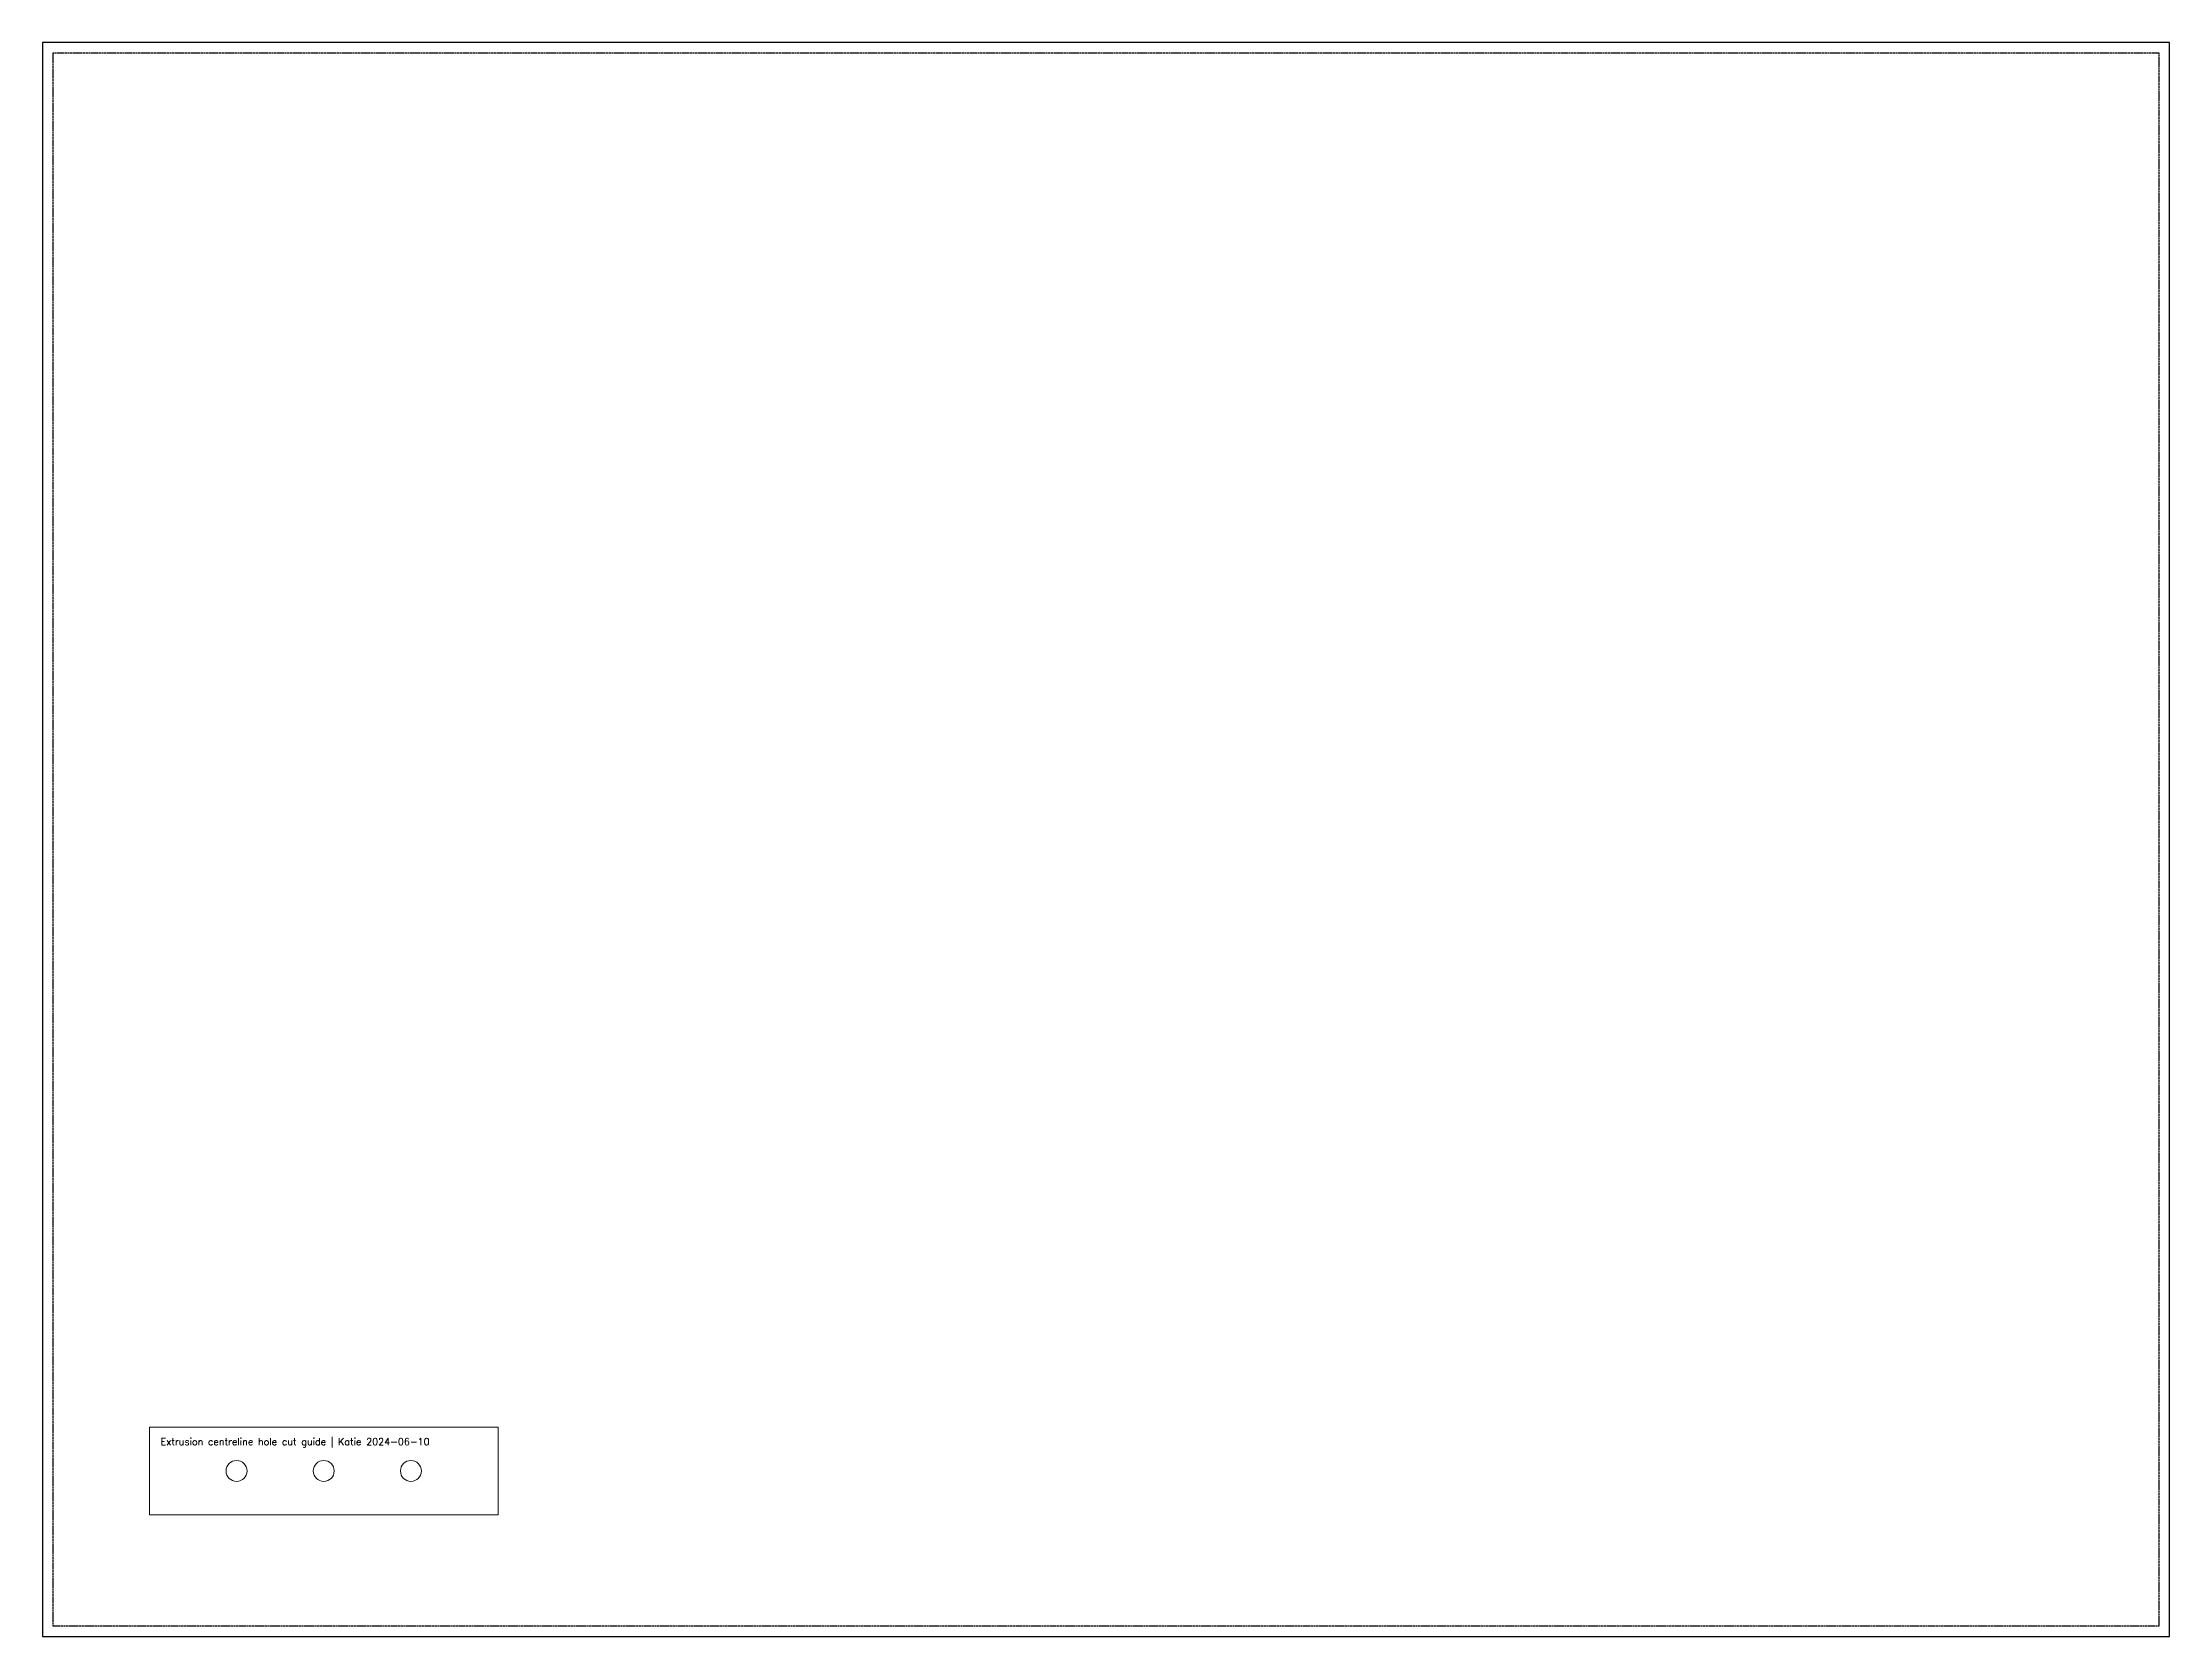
# Model space of a CAD drawing. Header units: millimetres. Extents: x 0 to 610, y 0 to 457.
import ezdxf

# ---------------------------------------------------------------- set-up
doc = ezdxf.new("R2010")
doc.units = ezdxf.units.MM
doc.header["$LTSCALE"] = 0.05
doc.linetypes.add('Dotted', pattern=[15, 12, -3])
doc.layers.get('0').update_dxf_attribs({"plot": 0})
doc.layers.add('CUT', color=1, linetype='Continuous', lineweight=0)
doc.layers.add('ETCH', color=5, linetype='Continuous', lineweight=0)
doc.styles.add('etch', font='simplex.shx', dxfattribs={"height": 1})

msp = doc.modelspace()

# ---------------------------------------------------------------- linework, layer by layer
msp.add_lwpolyline([(0, 0), (610, 0), (610, 457), (0, 457)], close=True)
at = {"linetype": 'Dotted'}
msp.add_lwpolyline([(3, 3), (607, 3), (607, 454), (3, 454)], close=True, dxfattribs=at)
at = {"layer": 'CUT'}
for p, q in [((130.72, 60.03), (30.72, 60.03)), ((30.72, 60.03), (30.72, 34.88)), ((130.72, 34.88), (130.72, 60.03)), ((30.72, 34.88), (130.72, 34.88))]:
    msp.add_line(p, q, dxfattribs=at)
for centre in [(55.65, 47.45), (80.65, 47.45), (105.65, 47.45)]:
    msp.add_circle(centre, 3, dxfattribs=at)

# ---------------------------------------------------------------- texts
at = {"layer": 'ETCH', "style": 'etch'}
msp.add_text('Extrusion centreline hole cut guide | Katie 2024-06-10', height=2, dxfattribs=at).set_placement((33.85, 54.84))

doc.saveas('drawing.dxf')
